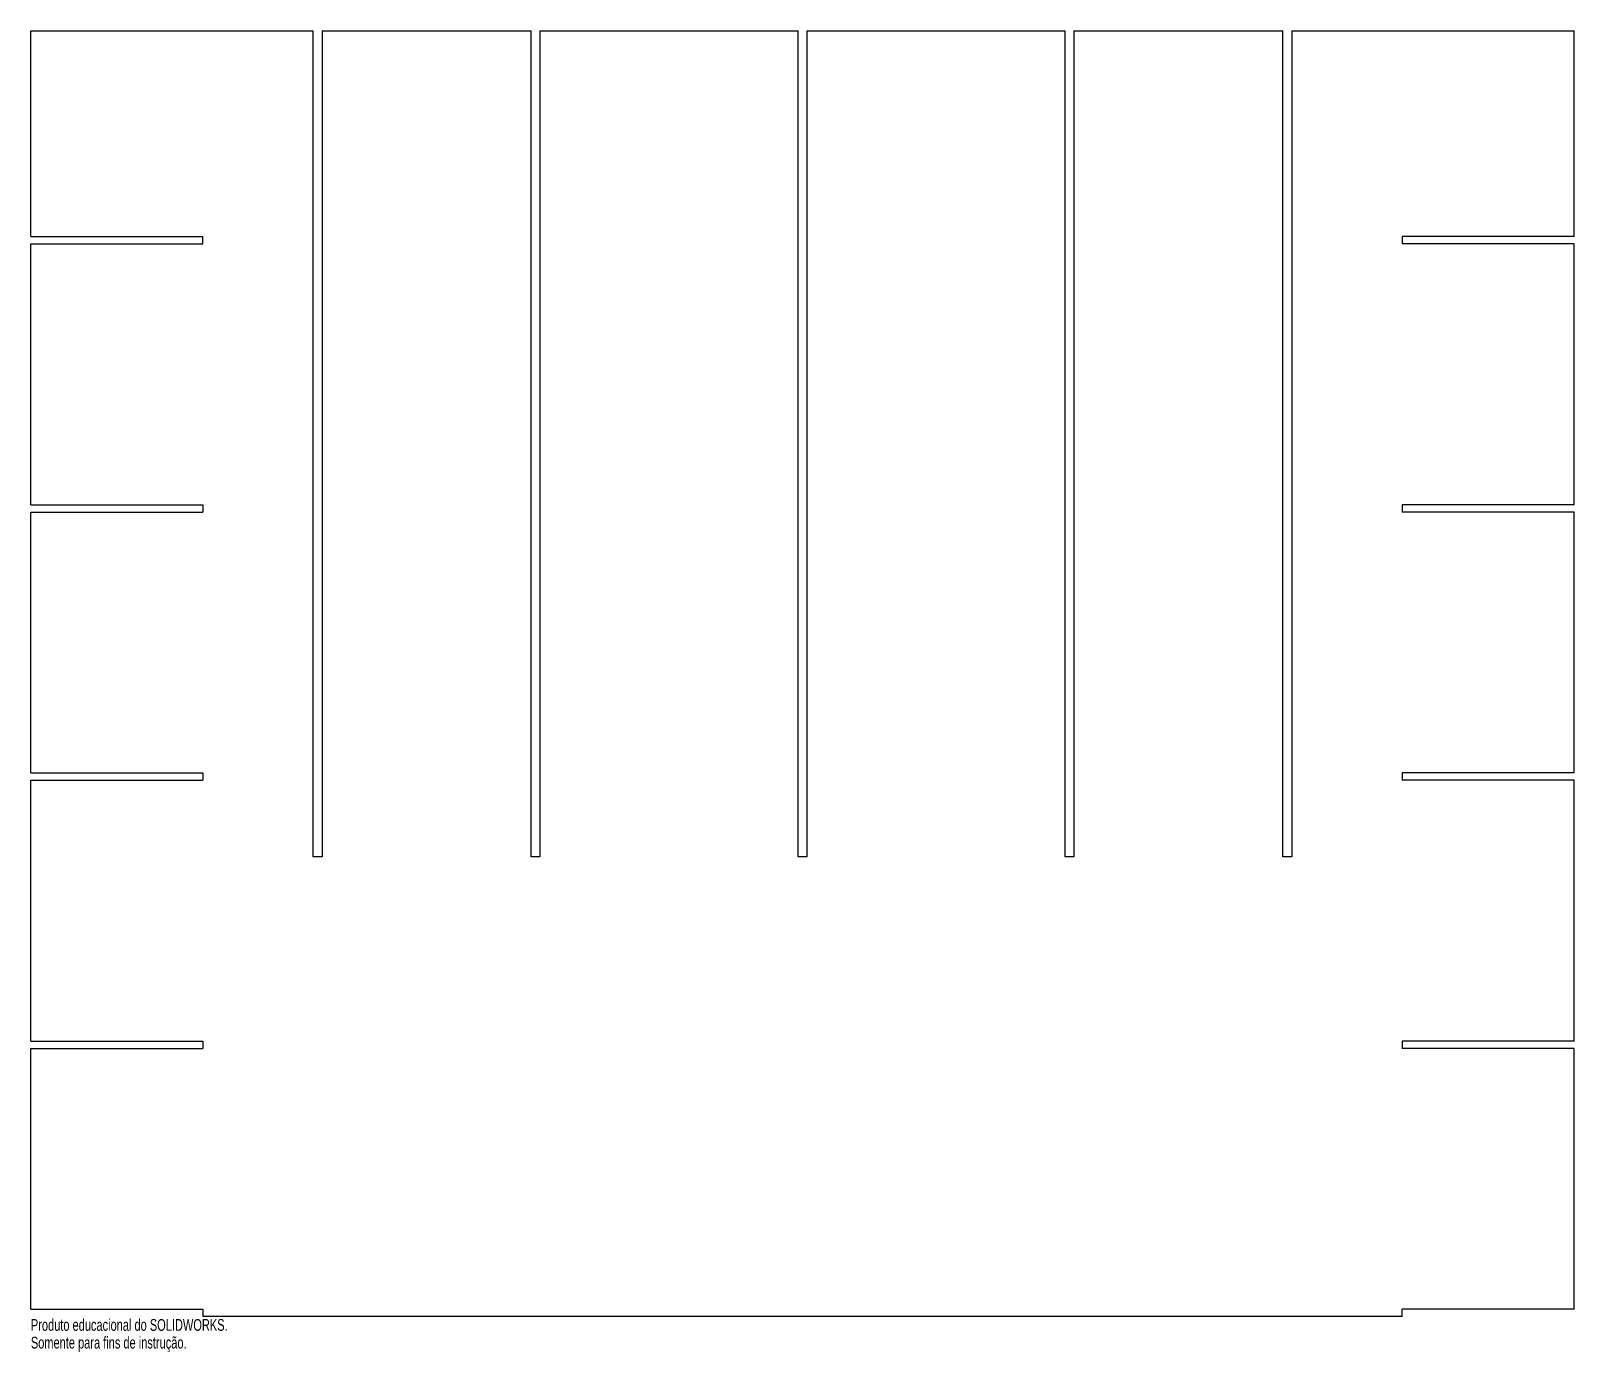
# Model space of a CAD drawing. Header units: millimetres. Extents: x -317 to 317, y -15 to 527.
import ezdxf

# ---------------------------------------------------------------- set-up
doc = ezdxf.new("R2010")
doc.units = ezdxf.units.MM
doc.styles.add('SLDTEXTSTYLE0', font='TXT', dxfattribs={"width": 0.7})

msp = doc.modelspace()

# ---------------------------------------------------------------- linework, layer by layer
at = {"color": 7, "linetype": 'Continuous', "lineweight": 25}
for p, q in [((-316.56, 527.41), (-200.72, 527.41)), ((-316.56, 443), (-316.56, 527.41)), ((-200.72, 188.61), (-200.72, 527.41)), ((-197.12, 527.41), (-111.3, 527.41)), ((-197.12, 527.41), (-197.12, 188.61)), ((-111.3, 188.61), (-111.3, 527.41)), ((-107.7, 527.41), (-1.8, 527.41)), ((-107.7, 527.41), (-107.7, 188.61)), ((-1.8, 188.61), (-1.8, 527.41)), ((1.8, 527.41), (107.7, 527.41)), ((1.8, 527.41), (1.8, 188.61)), ((107.7, 188.61), (107.7, 527.41)), ((111.3, 527.41), (197.12, 527.41)), ((111.3, 527.41), (111.3, 188.61)), ((197.12, 188.61), (197.12, 527.41)), ((200.72, 527.41), (316.56, 527.41)), ((200.72, 527.41), (200.72, 188.61)), ((316.56, 443), (316.56, 527.41)), ((-316.56, 443), (-245.98, 443)), ((-316.56, 440), (-245.98, 440)), ((-316.56, 333), (-316.56, 440)), ((-245.98, 440), (-245.98, 443)), ((245.98, 443), (245.98, 440)), ((316.56, 443), (245.98, 443)), ((316.56, 440), (245.98, 440)), ((316.56, 333), (316.56, 440)), ((-316.56, 333), (-245.98, 333)), ((-316.56, 330), (-245.98, 330)), ((-316.56, 223), (-316.56, 330)), ((-245.98, 333), (-245.98, 330)), ((245.98, 333), (245.98, 330)), ((316.56, 333), (245.98, 333)), ((316.56, 330), (245.98, 330)), ((316.56, 223), (316.56, 330)), ((-316.56, 223), (-245.98, 223)), ((-245.98, 223), (-245.98, 220)), ((245.98, 223), (245.98, 220)), ((316.56, 223), (245.98, 223)), ((-316.56, 220), (-245.98, 220)), ((-316.56, 113), (-316.56, 220)), ((316.56, 220), (245.98, 220)), ((316.56, 113), (316.56, 220)), ((-197.12, 188.61), (-200.72, 188.61)), ((-107.7, 188.61), (-111.3, 188.61)), ((1.8, 188.61), (-1.8, 188.61)), ((111.3, 188.61), (107.7, 188.61)), ((200.72, 188.61), (197.12, 188.61)), ((-316.56, 113), (-245.98, 113)), ((-316.56, 110), (-245.98, 110)), ((-316.56, 3), (-316.56, 110)), ((-245.98, 113), (-245.98, 110)), ((245.98, 113), (245.98, 110)), ((316.56, 113), (245.98, 113)), ((316.56, 110), (245.98, 110)), ((316.56, 3), (316.56, 110)), ((-316.56, 3), (-245.98, 3)), ((-245.98, 3), (-245.98, 0)), ((245.98, 0), (-245.98, 0)), ((245.98, 0), (245.98, 3)), ((316.56, 3), (245.98, 3))]:
    msp.add_line(p, q, dxfattribs=at)

# ---------------------------------------------------------------- texts
at = {"color": 7, "linetype": 'Continuous', "char_height": 4.8336, "attachment_point": 1, "style": 'SLDTEXTSTYLE0'}
for s, insert in [('Produto educacional do SOLIDWORKS.', (-316.56, -1.02)), ('Somente para fins de instrução.', (-316.56, -8.27))]:
    msp.add_mtext(s, dxfattribs=dict(at, insert=insert))

doc.saveas('drawing.dxf')
